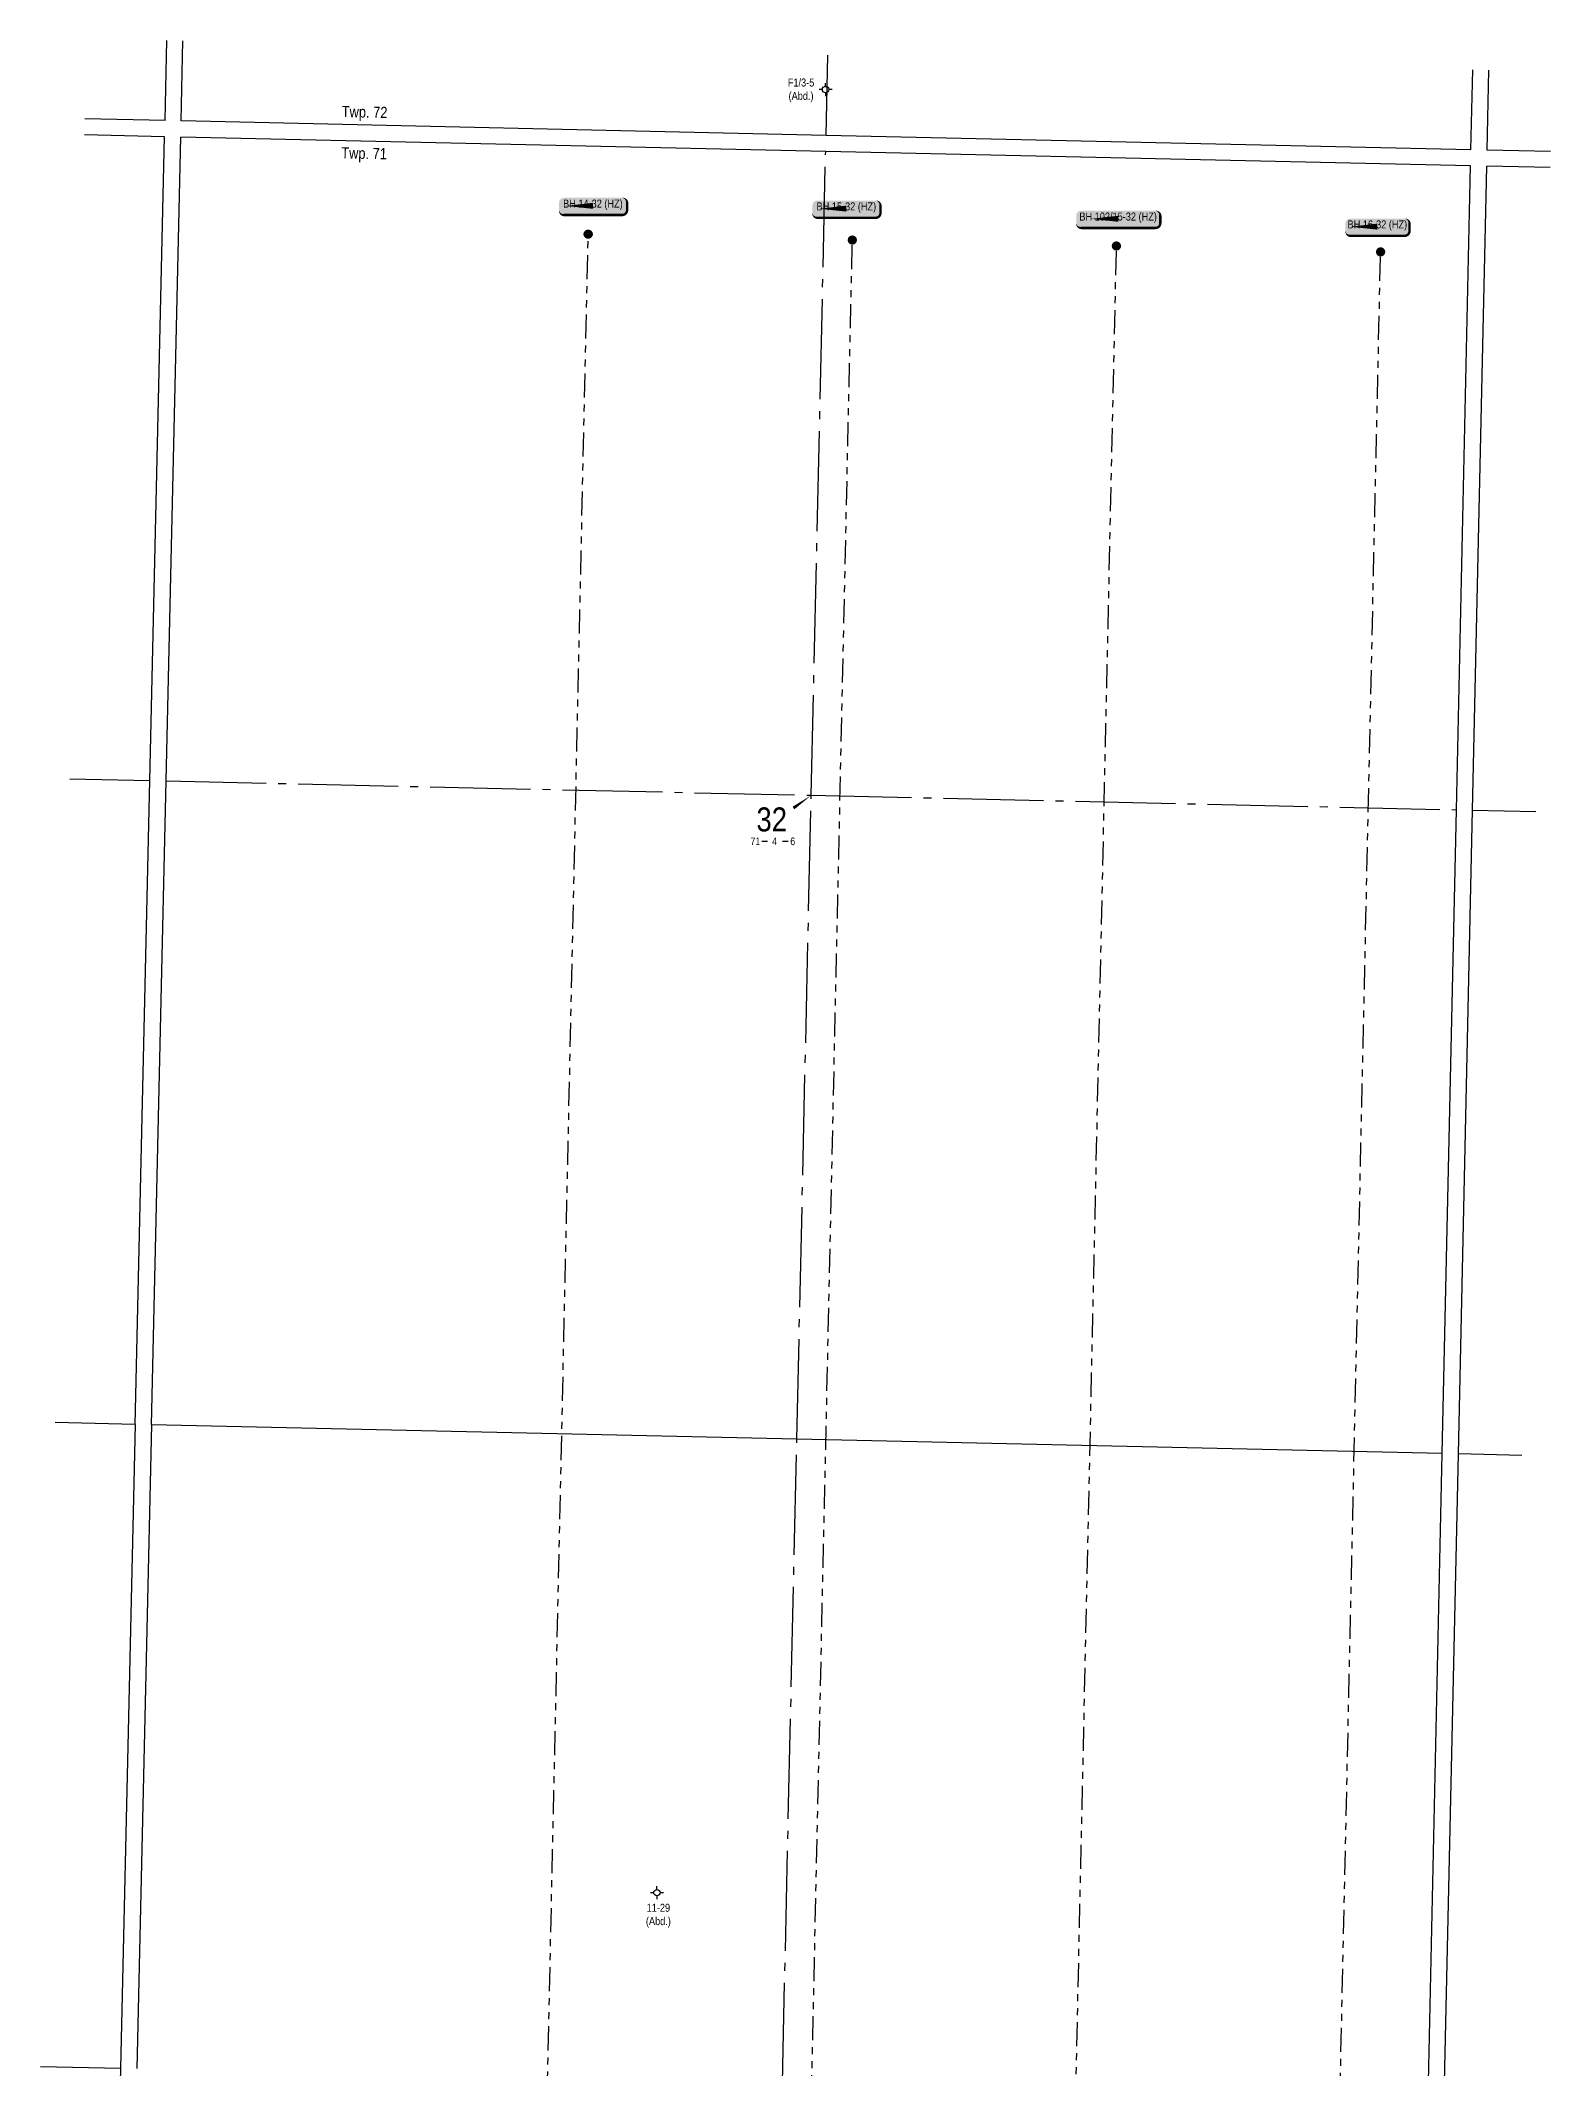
# Model space of a CAD drawing. Extents: x 391969 to 411203, y 6106388 to 6118279.
# Drawn here: x 398644 to 400529, y 6115746 to 6118279 of the extents above; entities that cross this region are included whole.
import ezdxf
from ezdxf.enums import TextEntityAlignment as Align

# ---------------------------------------------------------------- set-up
doc = ezdxf.new("R2010")
doc.units = 0
doc.header["$LTSCALE"] = 5
doc.linetypes.add('foc-DRILLPATH', pattern=[14.75, 6, -1.75, 1.75, -1.75, 1.75, -1.75])
doc.linetypes.add('foc-QUARTERLINE', pattern=[33, 25, -3, 2, -3])
for name, color, linetype in [('10', 1, 'Continuous'), ('9', 3, 'Continuous'), ('C-WS-S', 8, 'Continuous'), ('CG-NOTES', 7, 'Continuous'), ('D-TXT', 6, 'Continuous'), ('F-WS-S', 8, 'Continuous'), ('L-MON', 1, 'Continuous'), ('L-SEC', 7, 'Continuous'), ('L-SECLBL', 7, 'Continuous'), ('L-SECQ', 8, 'foc-QUARTERLINE'), ('P-PDRILLPATH', 12, 'foc-DRILLPATH')]:
    doc.layers.add(name, color=color, linetype=linetype)
doc.styles.add('80', font='ARIALN.TTF', dxfattribs={"height": 10})
doc.styles.add('80CG', font='ARIALN.TTF', dxfattribs={"height": 10})
doc.styles.add('80L', font='ARIALN.TTF', dxfattribs={"height": 10})
doc.styles.add('SIMPLEX', font='ARIALN.TTF')

# ---------------------------------------------------------------- blocks, each defined once
blk = doc.blocks.new('L-SECLBL')
at = {"layer": '9', "color": 7}
for p, q in [((-5.1, -27.8), (-12.3, -27.8)), ((20.7, -27.8), (13.5, -27.8))]:
    blk.add_line(p, q, dxfattribs=at)
at = {"layer": '10', "color": 2, "style": 'SIMPLEX'}
blk.add_attdef('SEC', text='', height=30, dxfattribs=at).set_placement((0, 0), align=Align.MIDDLE)
at = {"layer": '10', "color": 5, "style": '80L'}
blk.add_attdef('TWP', text='', height=9.5, dxfattribs=at).set_placement((-14.4, -27.4), align=Align.MIDDLE_RIGHT)
blk.add_attdef('RGE', text='', height=9.5, dxfattribs=at).set_placement((3.6, -27.4), align=Align.MIDDLE_CENTER)
blk.add_attdef('MER', text='', height=9.5, dxfattribs=at).set_placement((23.2, -27.4), align=Align.MIDDLE_LEFT)
blk = doc.blocks.new('plbh')
at = {"layer": 'L-MON'}
h = blk.add_hatch(color=255, dxfattribs=at)
h.dxf.hatch_style = 1
edge = h.paths.add_edge_path()
edge.add_arc((0, 0), 1.16, 0, 360)
h = blk.add_hatch(color=256, dxfattribs=at)
h.dxf.hatch_style = 1
h.paths.add_polyline_path([(-0.96, 0, 1), (0.96, 0, 1)])
h.paths.add_polyline_path([(0.91, 0, -1), (-0.91, 0, -1)], flags=16)
h.paths.add_polyline_path([(0.45, 0, -1), (-0.45, 0, -1)], flags=0)
h = blk.add_hatch(color=256, dxfattribs=at)
h.dxf.hatch_style = 1
h.paths.add_polyline_path([(-0.45, 0, 1), (0.45, 0, 1)])
h.paths.add_polyline_path([(0.4, 0, -1), (-0.4, 0, -1)], flags=16)
at = {"layer": 'L-MON', "color": 240}
for radius in [0.96, 0.91, 0.45, 0.4]:
    blk.add_circle((0, 0), radius, dxfattribs=at)
blk = doc.blocks.new('*U504')
h = blk.add_hatch(color=255)
edge = h.paths.add_edge_path()
edge.add_line((-36.5, -11.5), (36.5, -11.5))
edge.add_arc((36.5, -5.5), 6, 270, 360)
edge.add_line((42.5, -5.5), (42.5, 4))
edge.add_arc((36.5, 4), 6, 0, 90)
edge.add_line((36.5, 10), (-36.5, 10))
edge.add_arc((-36.5, 4), 6, 90, 180)
edge.add_line((-42.5, 4), (-42.5, -5.5))
edge.add_arc((-36.5, -5.5), 6, 180, 270)
at = {"color": 14, "flags": 128}
blk.add_lwpolyline([(-36.5, -11.5, 3, 3, 0), (36.5, -11.5, 3, 3, 0.414214), (42.5, -5.5, 3, 3, 0), (42.5, 4, 3, 0, 0.414214), (36.5, 10, 0, 0, 0), (-36.5, 10, 0, 0, 0.414214), (-42.5, 4, 0, 0, 0), (-42.5, -5.5, 0, 3, 0.414214)], format="xyseb", close=True, dxfattribs=at)
blk.add_lwpolyline([(-34.3, -0.1, 0, 7.5, 0), (0, 0, 0, 0, 0)], format="xyseb", dxfattribs=at)
at = {"color": 14, "style": '80'}
blk.add_attdef('ENTER_TEXT_001', (-26.8, -4.9), '', height=10, dxfattribs=at)
blk = doc.blocks.new('*U505')
h = blk.add_hatch(color=255)
edge = h.paths.add_edge_path()
edge.add_line((-46.5, -11.5), (46.5, -11.5))
edge.add_arc((46.5, -5.5), 6, 270, 360)
edge.add_line((52.5, -5.5), (52.5, 4))
edge.add_arc((46.5, 4), 6, 0, 90)
edge.add_line((46.5, 10), (-46.5, 10))
edge.add_arc((-46.5, 4), 6, 90, 180)
edge.add_line((-52.5, 4), (-52.5, -5.5))
edge.add_arc((-46.5, -5.5), 6, 180, 270)
at = {"color": 14, "flags": 128}
blk.add_lwpolyline([(-46.5, -11.5, 3, 3, 0), (46.5, -11.5, 3, 3, 0.414214), (52.5, -5.5, 3, 3, 0), (52.5, 4, 3, 0, 0.414214), (46.5, 10, 0, 0, 0), (-46.5, 10, 0, 0, 0.414214), (-52.5, 4, 0, 0, 0), (-52.5, -5.5, 0, 3, 0.414214)], format="xyseb", close=True, dxfattribs=at)
blk.add_lwpolyline([(-34.3, -0.1, 0, 7.5, 0), (0, 0, 0, 0, 0)], format="xyseb", dxfattribs=at)
at = {"color": 14, "style": '80'}
blk.add_attdef('ENTER_TEXT_001', (-26.8, -4.9), '', height=10, dxfattribs=at)
blk = doc.blocks.new('*U506')
h = blk.add_hatch(color=255)
edge = h.paths.add_edge_path()
edge.add_line((-34, -11.5), (34, -11.5))
edge.add_arc((34, -5.5), 6, 270, 360)
edge.add_line((40, -5.5), (40, 4))
edge.add_arc((34, 4), 6, 0, 90)
edge.add_line((34, 10), (-34, 10))
edge.add_arc((-34, 4), 6, 90, 180)
edge.add_line((-40, 4), (-40, -5.5))
edge.add_arc((-34, -5.5), 6, 180, 270)
at = {"color": 14, "flags": 128}
blk.add_lwpolyline([(-34, -11.5, 3, 3, 0), (34, -11.5, 3, 3, 0.414214), (40, -5.5, 3, 3, 0), (40, 4, 3, 0, 0.414214), (34, 10, 0, 0, 0), (-34, 10, 0, 0, 0.414214), (-40, 4, 0, 0, 0), (-40, -5.5, 0, 3, 0.414214)], format="xyseb", close=True, dxfattribs=at)
blk.add_lwpolyline([(-34.3, -0.1, 0, 7.5, 0), (0, 0, 0, 0, 0)], format="xyseb", dxfattribs=at)
at = {"color": 14, "style": '80'}
blk.add_attdef('ENTER_TEXT_001', (-26.8, -4.9), '', height=10, dxfattribs=at)
blk = doc.blocks.new('GABD')
for p, q in [((-0.81, 0), (-1.62, 0)), ((0, 0.81), (0, 1.62)), ((1.62, 0), (0.81, 0)), ((0, -0.81), (0, -1.62))]:
    blk.add_line(p, q)
blk.add_circle((0, 0), 0.8)

msp = doc.modelspace()

# ---------------------------------------------------------------- linework, layer by layer
at = {"layer": 'L-SEC'}
for p, q in [((398799.717, 6118179.256), (398801.996, 6118279.192)), ((398819.822, 6118178.806), (398822.1, 6118278.743)), ((400430.197, 6118142.83), (400432.395, 6118242.769)), ((400450.301, 6118142.381), (400452.499, 6118242.319)), ((398799.717, 6118179.256), (398699.78, 6118181.488)), ((399625.008, 6118160.818), (398819.822, 6118178.806)), ((398799.259, 6118159.151), (398699.321, 6118161.384)), ((398780.927, 6117354.981), (398799.259, 6118159.151)), ((398801.031, 6117354.523), (398819.364, 6118158.702)), ((399624.559, 6118140.714), (398819.364, 6118158.702)), ((400430.197, 6118142.83), (399625.008, 6118160.818)), ((400429.755, 6118122.726), (399624.559, 6118140.714)), ((400529.453, 6118140.613), (400450.301, 6118142.381)), ((400412.068, 6117318.541), (400429.755, 6118122.726)), ((400432.172, 6117318.099), (400449.859, 6118122.276)), ((400529.011, 6118120.508), (400449.859, 6118122.276)), ((398762.595, 6116550.811), (398780.927, 6117354.981)), ((398782.699, 6116550.352), (398801.031, 6117354.523)), ((400394.381, 6116514.356), (400412.068, 6117318.541)), ((400414.485, 6116513.914), (400432.172, 6117318.099)), ((398762.595, 6116550.811), (398662.657, 6116553.043))]:
    msp.add_line(p, q, dxfattribs=at)
at = {"layer": 'L-SEC', "flags": 128}
for points in [[(398762.595, 6116550.811), (398744.263, 6115746.64)], [(398782.699, 6116550.352), (398764.367, 6115746.182)], [(400394.381, 6116514.356), (398782.7, 6116550.362)], [(400376.694, 6115710.171), (400394.381, 6116514.356)], [(400396.798, 6115709.729), (400414.485, 6116513.914)], [(400493.603, 6116512.139), (400414.485, 6116513.907)], [(398744.263, 6115746.64), (398725.931, 6114942.47)]]:
    msp.add_lwpolyline(points, dxfattribs=at)
at = {"layer": 'L-SECLBL', "flags": 128}
msp.add_lwpolyline([(399606.55, 6117336.536, 0, 3.999, 0), (399584.353, 6117320.625, 0, 0, 0)], format="xyseb", dxfattribs=at)
at = {"layer": 'L-SECQ'}
for p, q in [((399625.009, 6118160.818), (399627.247, 6118260.756)), ((399606.55, 6117336.536), (399624.559, 6118140.714)), ((398680.989, 6117357.214), (398780.927, 6117354.981)), ((398801.032, 6117354.532), (399606.55, 6117336.536)), ((399588.54, 6116532.359), (399606.55, 6117336.536)), ((399606.55, 6117336.536), (400412.068, 6117318.541)), ((400432.172, 6117318.092), (400511.307, 6117316.324)), ((399570.518, 6115728.182), (399588.54, 6116532.359)), ((398644.325, 6115748.873), (398744.263, 6115746.64))]:
    msp.add_line(p, q, dxfattribs=at)
at = {"layer": 'P-PDRILLPATH'}
for points in [[(399725.292, 6114203.883), (399257.052, 6114810.503), (399328.022, 6118037.352)], [(399725.458, 6114211.378), (399580.802, 6114528.304), (399657.816, 6118029.985)], [(399744.948, 6114188.45), (400240.391, 6114513.569), (400317.405, 6118015.249)], [(399745.114, 6114195.946), (399910.596, 6114520.936), (399987.611, 6118022.617)]]:
    msp.add_lwpolyline(points, dxfattribs=at)

# ---------------------------------------------------------------- block references
at = {"layer": 'CG-NOTES'}
ref = msp.add_blockref('*U504', (399334.107, 6118072.776), dxfattribs=dict(at, xscale=0.99962622, yscale=0.99962622, zscale=0.99962622))
ref.add_attrib('ENTER_TEXT_001', 'BH 14-32 (HZ)', (399296.733, 6118070.546), dxfattribs={"layer": '0', "color": 14, "height": 9.99626, "style": '80'})
ref = msp.add_blockref('*U504', (399650.518, 6118069.289), dxfattribs=dict(at, xscale=0.99962622, yscale=0.99962622, zscale=0.99962622))
ref.add_attrib('ENTER_TEXT_001', 'BH 15-32 (HZ)', (399613.144, 6118067.06), dxfattribs={"layer": '0', "color": 14, "height": 9.99626, "style": '80'})
ref = msp.add_blockref('*U505', (399989.883, 6118056.616), dxfattribs=dict(at, xscale=0.99962622, yscale=0.99962622, zscale=0.99962622))
ref.add_attrib('ENTER_TEXT_001', 'BH 102/15-32 (HZ)', (399941.364, 6118054.386), dxfattribs={"layer": '0', "color": 14, "height": 9.99626, "style": '80'})
ref = msp.add_blockref('*U506', (400313.511, 6118046.797), dxfattribs=dict(at, xscale=0.99962622, yscale=0.99962622, zscale=0.99962622))
ref.add_attrib('ENTER_TEXT_001', 'BH 16-32 (HZ)', (400276.138, 6118044.568), dxfattribs={"layer": '0', "color": 14, "height": 9.99626, "style": '80'})
at = {"layer": 'F-WS-S', "xscale": 4.998131099999988, "yscale": 4.998131099999988, "zscale": 4.998131099999988}
for p in [(399624.452, 6118217.967), (399413.897, 6115965.955)]:
    msp.add_blockref('GABD', p, dxfattribs=at)
at = {"layer": 'L-MON', "xscale": 4.998131099999982, "yscale": 4.998131099999982, "zscale": 4.998131099999982}
for p in [(399328.022, 6118037.352), (399657.816, 6118029.985), (399987.611, 6118022.617), (400317.405, 6118015.249)]:
    msp.add_blockref('plbh', p, dxfattribs=at)
at = {"layer": 'L-SECLBL', "xscale": 0.99962622, "yscale": 0.99962622, "zscale": 0.99962622}
msp.add_blockref('L-SECLBL', (399557.203, 6117306.425), dxfattribs=at).add_auto_attribs({'SEC': '32', 'TWP': '71', 'RGE': '4', 'MER': '6'})

# ---------------------------------------------------------------- texts
at = {"layer": 'C-WS-S', "char_height": 9.9963, "attachment_point": 5, "style": '80CG'}
for s, insert, width in [('\\A1;F1/3-5\\P(Abd.)', (399593.82, 6118216.947), 32.72078), ('\\A1;11-29\\P(Abd.)', (399415.704, 6115937.274), 30.58652)]:
    msp.add_mtext(s, dxfattribs=dict(at, insert=insert, width=width))
at = {"layer": 'D-TXT', "color": 3, "char_height": 13.9948, "attachment_point": 1, "rotation": 358.720208, "style": '80L'}
for s, width, insert in [('Twp. 72', 56.31949, (399020.541, 6118197.625)), ('Twp. 71', 54.20022, (399019.926, 6118146.019))]:
    msp.add_mtext_dynamic_manual_height_columns(s, width=width, gutter_width=47.482, heights=[0], dxfattribs=dict(at, insert=insert))

doc.saveas('drawing.dxf')
